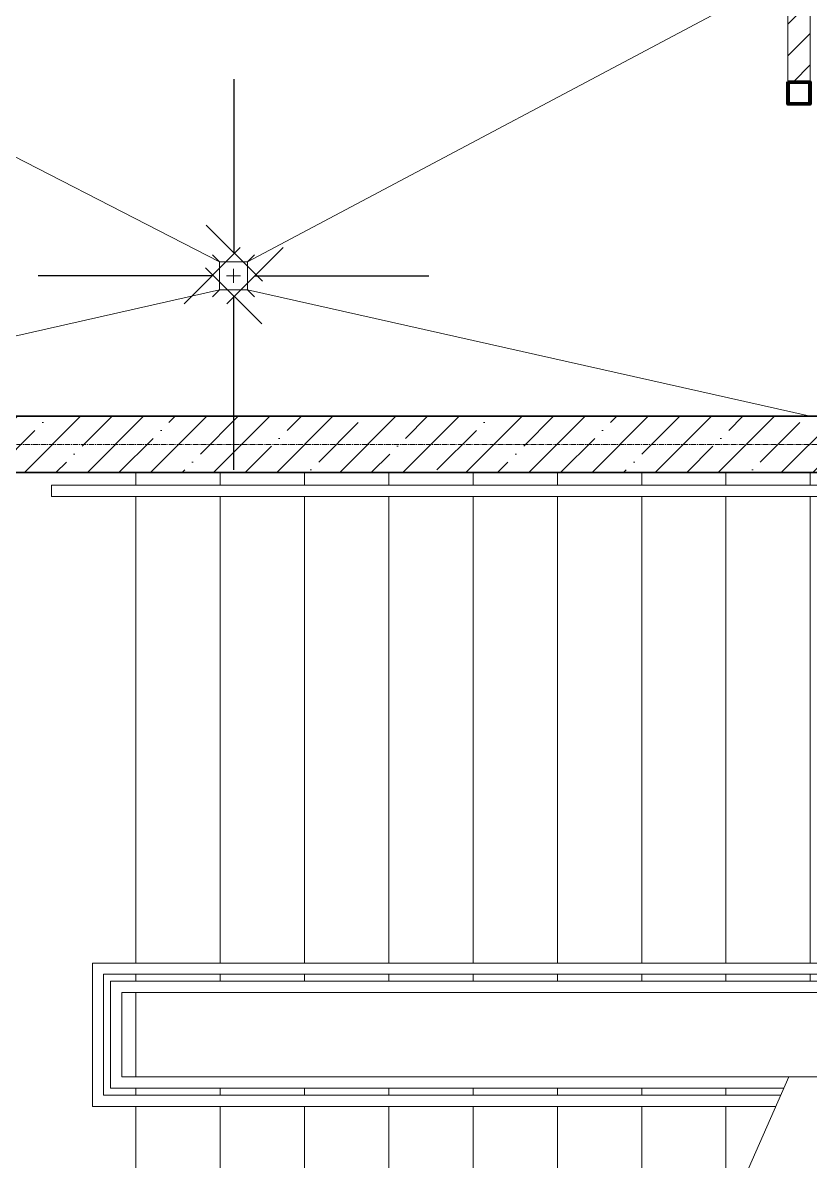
# Model space of a CAD drawing. Header units: millimetres. Extents: x -231292 to 573618, y -153144 to 564035.
# Drawn here: x 158626 to 161429, y 405052 to 409102 of the extents above; entities that cross this region are included whole.
import ezdxf

# ---------------------------------------------------------------- set-up
doc = ezdxf.new("R2010")
doc.units = ezdxf.units.MM
doc.linetypes.add('CENTER2', pattern=[28.575, 19.05, -3.175, 3.175, -3.175])
doc.layers.get('0').update_dxf_attribs({"color": 250})
doc.layers.add('АР_Делит', color=250, linetype='Continuous', lineweight=0, plot=False)
for name, color, linetype, lineweight in [('АР_Стены ЖБ', 250, 'Continuous', 35), ('АР_Стены ПЕНОблок', 250, 'Continuous', 20), ('АР_Ф_ЛК', 250, 'Continuous', 5), ('АР_Штриховка', 250, 'Continuous', 0), ('КМ_Фахверки', 250, 'Continuous', 80), ('РД_Оси_100', 250, 'Continuous', 0), ('РД_Разуклонка к трапам', 124, 'Continuous', 0)]:
    doc.layers.add(name, color=color, linetype=linetype, lineweight=lineweight)
doc.styles.add('style1', font='ARIALN.TTF')
doc.dimstyles.new('scale_100', dxfattribs={"dimtxt": 200, "dimasz": 125, "dimexe": 60, "dimexo": 100, "dimgap": 30, "dimtad": 1, "dimdec": 0, "dimdsep": 46, "dimtxsty": 'style1', "dimblk": 'OBLIQUE', "dimcen": 150, "dimdle": 60, "dimclrd": 256, "dimclre": 256, "dimclrt": 256, "dimadec": 0, "dimazin": 0, "dimtfac": 1, "dimtdec": 0, "dimtmove": 1, "dimatfit": 3, "dimldrblk": 'OBLIQUE', "dimfxl": 1, "dimtolj": 1, "dimtzin": 0, "dimarcsym": 0})

# ---------------------------------------------------------------- blocks, each defined once
blk = doc.blocks.new('ЛК_4000х8500_2эт')
at = {"color": 5}
blk.add_lwpolyline([(6300, 3915), (2100, 3915), (2100, 3955), (6600, 3955), (6600, 3915), (6300, 3915)], dxfattribs=at)
at = {"layer": 'АР_Делит'}
blk.add_lwpolyline([(-200, 4000), (8300, 4000), (8300, 0), (-200, 0)], close=True, dxfattribs=at)
at = {"layer": 'АР_Ф_ЛК', "color": 5}
for p, q in [((2400, 4000), (2400, 3955)), ((2700, 4000), (2700, 3955)), ((3000, 4000), (3000, 3955)), ((3300, 4000), (3300, 3955)), ((3600, 4000), (3600, 3955)), ((3900, 4000), (3900, 3955)), ((4200, 4000), (4200, 3955)), ((4500, 4000), (4500, 3955)), ((4800, 4000), (4800, 3955)), ((2400, 3915), (2400, 2255)), ((2700, 3915), (2700, 2255)), ((3000, 3915), (3000, 2255)), ((3300, 3915), (3300, 2255)), ((3600, 3915), (3600, 2255)), ((3900, 3915), (3900, 2255)), ((4200, 3915), (4200, 2255)), ((4500, 3915), (4500, 2255)), ((4800, 3915), (4800, 2255)), ((2400, 2215), (2400, 2190)), ((2700, 2215), (2700, 2190)), ((3000, 2215), (3000, 2190)), ((3300, 2215), (3300, 2190)), ((3600, 2215), (3600, 2190)), ((3900, 2215), (3900, 2190)), ((4200, 2215), (4200, 2190)), ((4500, 2215), (4500, 2190)), ((4800, 2215), (4800, 2190)), ((2400, 2150), (2400, 1850)), ((2400, 1810), (2400, 1785)), ((2700, 1810), (2700, 1785)), ((3000, 1810), (3000, 1785)), ((3300, 1810), (3300, 1785)), ((3600, 1810), (3600, 1785)), ((3900, 1810), (3900, 1785)), ((4200, 1810), (4200, 1785)), ((4500, 1810), (4500, 1785)), ((2400, 1745), (2400, 85)), ((2700, 1745), (2700, 85)), ((3000, 1745), (3000, 85)), ((3300, 1745), (3300, 85)), ((3600, 1745), (3600, 85)), ((3900, 1745), (3900, 85)), ((4200, 1745), (4200, 660.7)), ((4500, 1745), (4500, 1341.4))]:
    blk.add_line(p, q, dxfattribs=at)
at = {"layer": 'АР_Ф_ЛК'}
blk.add_lwpolyline([(6300, 3085, 0, 150, 0), (5833.8, 3085, 0, 0, 0), (2400, 3085, 0, 0, 0)], format="xyseb", dxfattribs=at)
at = {"layer": 'АР_Ф_ЛК', "color": 5}
for points in [[(4677.9, 1745), (2245, 1745), (2245, 2255), (6455, 2255), (6455, 1745), (5132.7, 1745)], [(4695.5, 1785), (2285, 1785), (2285, 2215), (6415, 2215), (6415, 1785), (5150.3, 1785)], [(4706.5, 1810), (2310, 1810), (2310, 2190), (6390, 2190), (6390, 1810), (5161.3, 1810)]]:
    blk.add_lwpolyline(points, dxfattribs=at)
for points in [[(2350, 2150), (6350, 2150), (6350, 1850), (2350, 1850)], [(2400, 2150), (6300, 2150), (6300, 1850), (2400, 1850)]]:
    blk.add_lwpolyline(points, close=True, dxfattribs=at)
at = {"layer": 'АР_Ф_ЛК', "lineweight": 0}
blk.add_lwpolyline([(4724.2, 1850), (4366.9, 1039.4), (4459.5, 862), (4173.5, 988), (4266.1, 810.6), (3908.8, 0)], dxfattribs=at)
blk = doc.blocks.new('Ф_блок 80')
at = {"layer": 'КМ_Фахверки'}
blk.add_lwpolyline([(0, 0), (80, 0), (80, -80), (0, -80)], close=True, dxfattribs=at)
at = {"layer": 'КМ_Фахверки', "lineweight": 5}
blk.add_lwpolyline([(6, -6), (74, -6), (74, -74), (6, -74)], close=True, dxfattribs=at)
blk = doc.blocks.new('СОШ_2200_АР_ОСИ_М100_28.05.24')
at = {"layer": 'РД_Оси_100', "linetype": 'CENTER2'}
blk.add_line((119910, 41400), (94200, 41400), dxfattribs=at)
blk = doc.blocks.new('_Oblique')
at = {"color": 0, "linetype": 'ByBlock', "lineweight": -2}
blk.add_line((-0.5, -0.5), (0.5, 0.5), dxfattribs=at)
blk = doc.blocks.new('A$Cd7e03b91')
at = {"layer": 'РД_Разуклонка к трапам', "lineweight": 0}
for p, q in [((-100, 100), (-150, 150)), ((100, 100), (150, 150)), ((-50, 0), (50, 0)), ((0, -50), (0, 50)), ((-100, -100), (-150, -150)), ((100, -100), (150, -150))]:
    blk.add_line(p, q, dxfattribs=at)
blk.add_lwpolyline([(-100, 100), (100, 100), (100, -100), (-100, -100), (-100, 100)], dxfattribs=at)
blk.add_lwpolyline([(-100, 100), (100, 100), (100, -100), (-100, -100), (-100, 100)], dxfattribs=at)

msp = doc.modelspace()

# ---------------------------------------------------------------- hatches: boundary and pattern name
at = {"layer": 'АР_Штриховка', "linetype": 'Continuous', "lineweight": 0, "ltscale": 0.5}
h = msp.add_hatch(dxfattribs=at)
h.set_pattern_fill('ANSI31', color=256, scale=25, style=0)
h.set_pattern_definition([(45, (50428.77, 366201.75), (-56.1266, 56.1266), [])])
h.paths.add_polyline_path([(161348.768, 408891.753), (161428.768, 408891.753), (161428.768, 409471.753), (161348.768, 409471.753)], flags=0)
h.paths.add_polyline_path([(161348.768, 409471.753), (161428.768, 409471.753), (161428.768, 410811.753), (161348.768, 410811.753)], flags=0)
at = {"layer": 'АР_Штриховка', "linetype": 'Continuous', "lineweight": 5}
h = msp.add_hatch(dxfattribs=at)
h.set_pattern_fill('ANSI35', color=256, scale=25, style=0)
h.set_pattern_definition([(45, (50428.77, 366201.75), (-112.2532, 112.2532), []), (45, (50541.02, 366201.75), (-112.2532, 112.2532), [198.4375, -39.6875, 0, -39.6875])])
h.paths.add_polyline_path([(156228.768, 407701.753), (156428.768, 407501.753), (164928.768, 407501.753), (165128.768, 407701.753)], flags=0)

# ---------------------------------------------------------------- linework, layer by layer
at = {"layer": 'АР_Стены ЖБ', "linetype": 'Continuous', "lineweight": 35}
for p, q in [((165128.768, 407701.753), (156228.768, 407701.753)), ((156428.768, 407501.753), (164928.768, 407501.753))]:
    msp.add_line(p, q, dxfattribs=at)
at = {"layer": 'АР_Стены ПЕНОблок', "linetype": 'Continuous', "lineweight": 20}
for p, q in [((161348.768, 408891.753), (161348.768, 410811.753)), ((161428.768, 408891.753), (161428.768, 410811.753)), ((161348.768, 408891.753), (161428.768, 408891.753))]:
    msp.add_line(p, q, dxfattribs=at)
at = {"layer": 'РД_Разуклонка к трапам', "ltscale": 2}
for points in [[(157338.768, 409271.752), (159326.257, 408251.753), (159426.257, 408251.753), (161348.768, 409271.752)], [(157338.769, 407701.753), (159326.257, 408151.753), (159426.257, 408151.753), (161428.768, 407701.753)]]:
    msp.add_lwpolyline(points, dxfattribs=at)

# ---------------------------------------------------------------- block references
at = {"layer": 'АР_Ф_ЛК'}
msp.add_blockref('ЛК_4000х8500_2эт', (156628.768, 403501.753), dxfattribs=at)
at = {"layer": 'КМ_Фахверки'}
msp.add_blockref('Ф_блок 80', (161348.768, 408891.753), dxfattribs=at)
at = {"layer": 'РД_Оси_100'}
msp.add_blockref('СОШ_2200_АР_ОСИ_М100_28.05.24', (50428.768, 366201.753), dxfattribs=at)
at = {"layer": 'РД_Разуклонка к трапам', "ltscale": 2, "xscale": -0.5000000000000002, "yscale": 0.5000000000000002, "zscale": 0.5}
msp.add_blockref('A$Cd7e03b91', (159376.257, 408201.753), dxfattribs=at)

# ---------------------------------------------------------------- leaders
at = {"layer": 'РД_Разуклонка к трапам', "ltscale": 2}
for points in [[(159378.768, 408282.242), (159378.768, 408901.521)], [(159300.225, 408201.753), (158680.946, 408201.753)], [(159452.289, 408201.753), (160071.568, 408201.753)], [(159376.308, 408130.178), (159376.308, 407510.899)]]:
    msp.add_leader(points, dimstyle='scale_100', override={"dimasz": 200, "dimgap": 30, "dimtad": 0}, dxfattribs=at)

doc.saveas('drawing.dxf')
